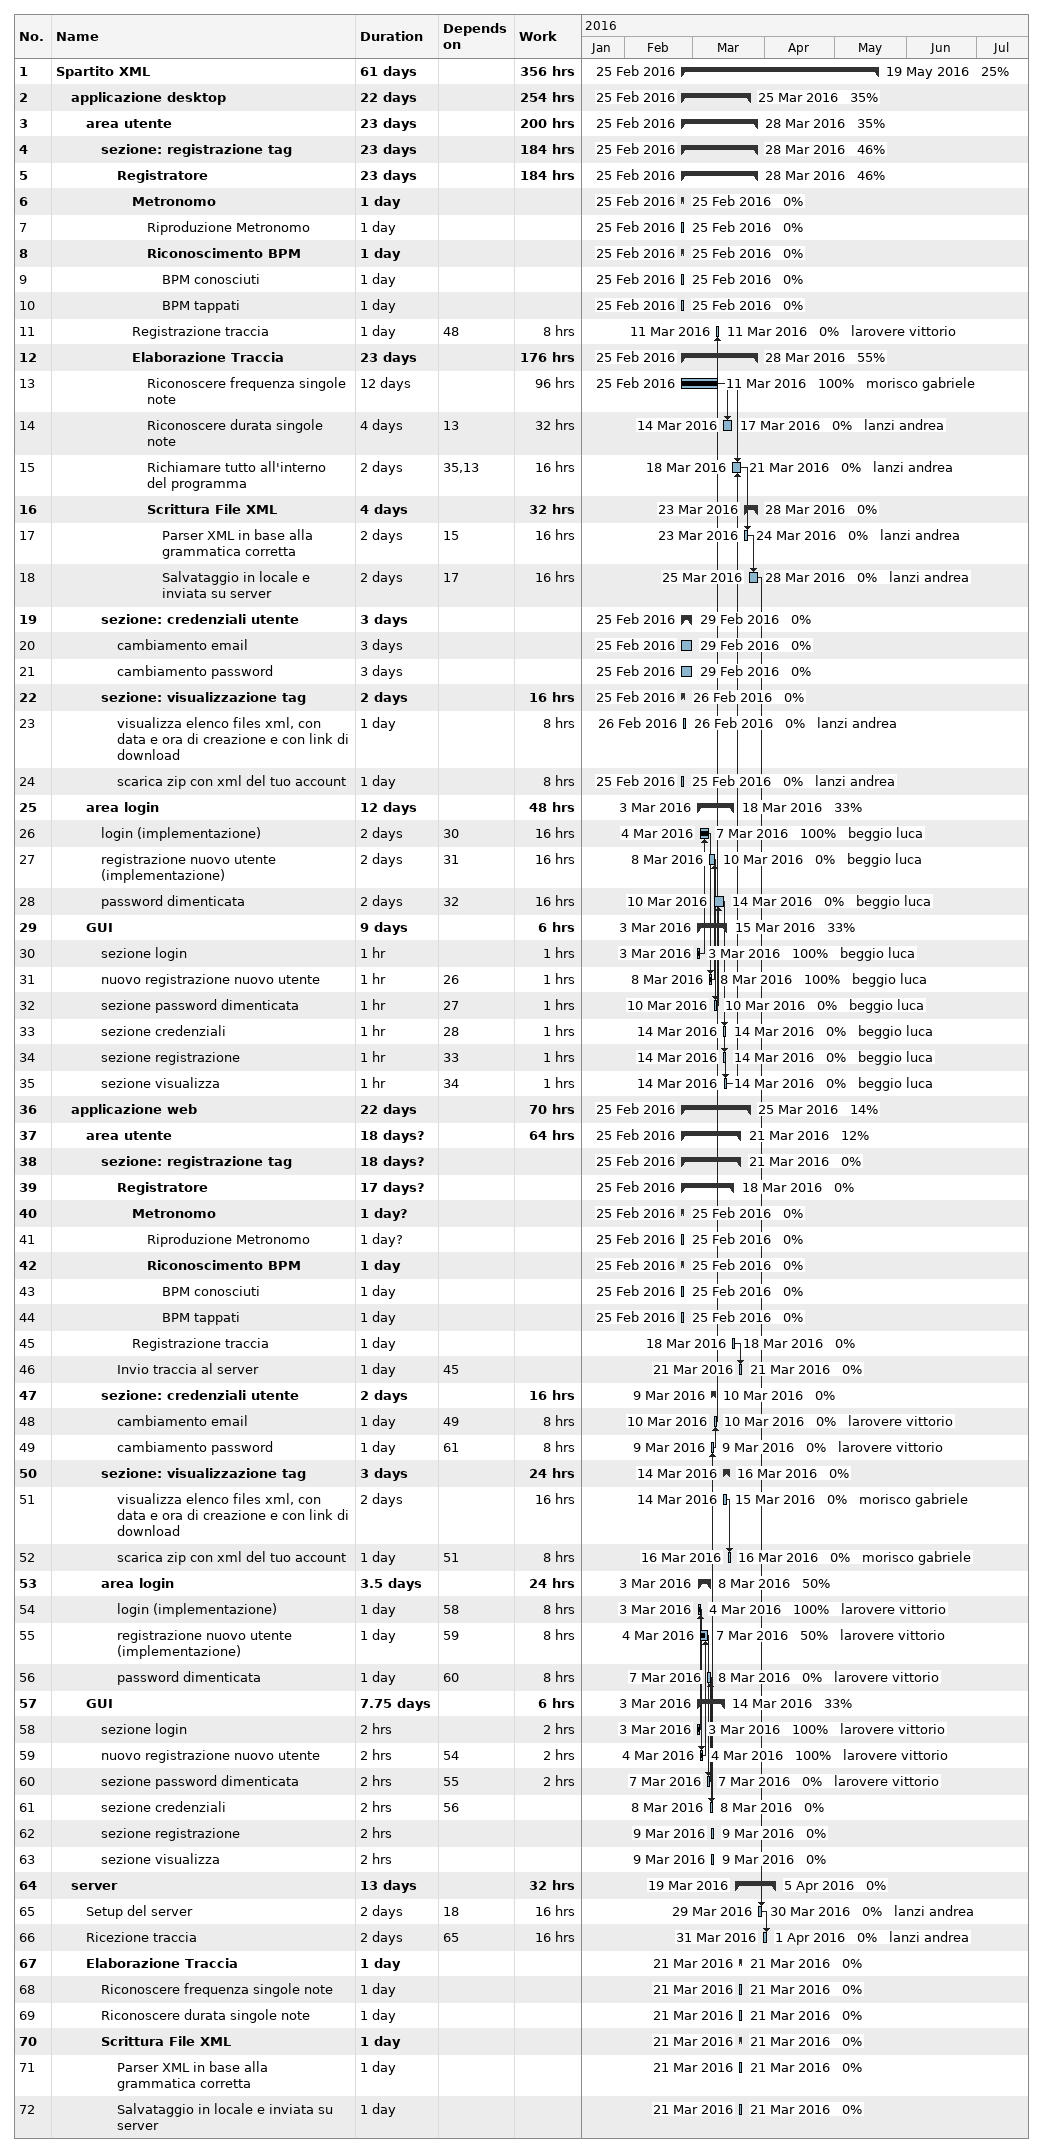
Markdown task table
| ID | Level | Task | Duration | Start | Finish | Predecessors | Resources | % complete | Work (h) |
|---|---|---|---|---|---|---|---|---|---|
| 1 | 1 | **Spartito XML** | 61d | 2016-02-25 | 2016-05-19 |  |  | 25 | 356 |
| 2 | 2 | **applicazione desktop** | 22d | 2016-02-25 | 2016-03-25 |  |  | 35 | 254 |
| 3 | 3 | **area utente** | 23d | 2016-02-25 | 2016-03-28 |  |  | 35 | 200 |
| 4 | 4 | **sezione: registrazione tag** | 23d | 2016-02-25 | 2016-03-28 |  |  | 46 | 184 |
| 5 | 5 | **Registratore** | 23d | 2016-02-25 | 2016-03-28 |  |  | 46 | 184 |
| 6 | 6 | **Metronomo** | 1d | 2016-02-25 | 2016-02-25 |  |  | 0 |  |
| 7 | 7 | Riproduzione Metronomo | 1d | 2016-02-25 | 2016-02-25 |  |  | 0 |  |
| 8 | 7 | **Riconoscimento BPM** | 1d | 2016-02-25 | 2016-02-25 |  |  | 0 |  |
| 9 | 8 | BPM conosciuti | 1d | 2016-02-25 | 2016-02-25 |  |  | 0 |  |
| 10 | 8 | BPM tappati | 1d | 2016-02-25 | 2016-02-25 |  |  | 0 |  |
| 11 | 6 | Registrazione traccia | 1d | 2016-03-11 | 2016-03-11 | 48 | larovere vittorio | 0 | 8 |
| 12 | 6 | **Elaborazione Traccia** | 23d | 2016-02-25 | 2016-03-28 |  |  | 55 | 176 |
| 13 | 7 | Riconoscere frequenza singole note | 12d | 2016-02-25 | 2016-03-11 |  | morisco gabriele | 100 | 96 |
| 14 | 7 | Riconoscere durata singole note | 4d | 2016-03-14 | 2016-03-17 | 13 | lanzi andrea | 0 | 32 |
| 15 | 7 | Richiamare tutto all'interno del programma | 2d | 2016-03-18 | 2016-03-21 | 35, 13 | lanzi andrea | 0 | 16 |
| 16 | 7 | **Scrittura File XML** | 4d | 2016-03-23 | 2016-03-28 |  |  | 0 | 32 |
| 17 | 8 | Parser XML in base alla grammatica corretta | 2d | 2016-03-23 | 2016-03-24 | 15 | lanzi andrea | 0 | 16 |
| 18 | 8 | Salvataggio in locale e inviata su server | 2d | 2016-03-25 | 2016-03-28 | 17 | lanzi andrea | 0 | 16 |
| 19 | 4 | **sezione: credenziali utente** | 3d | 2016-02-25 | 2016-02-29 |  |  | 0 |  |
| 20 | 5 | cambiamento email | 3d | 2016-02-25 | 2016-02-29 |  |  | 0 |  |
| 21 | 5 | cambiamento password | 3d | 2016-02-25 | 2016-02-29 |  |  | 0 |  |
| 22 | 4 | **sezione: visualizzazione tag** | 2d | 2016-02-25 | 2016-02-26 |  |  | 0 | 16 |
| 23 | 5 | visualizza elenco files xml, con data e ora di creazione e con link di download | 1d | 2016-02-26 | 2016-02-26 |  | lanzi andrea | 0 | 8 |
| 24 | 5 | scarica zip con xml del tuo account | 1d | 2016-02-25 | 2016-02-25 |  | lanzi andrea | 0 | 8 |
| 25 | 3 | **area login** | 12d | 2016-03-03 | 2016-03-18 |  |  | 33 | 48 |
| 26 | 4 | login (implementazione) | 2d | 2016-03-04 | 2016-03-07 | 30 | beggio luca | 100 | 16 |
| 27 | 4 | registrazione nuovo utente (implementazione) | 2d | 2016-03-08 | 2016-03-10 | 31 | beggio luca | 0 | 16 |
| 28 | 4 | password dimenticata | 2d | 2016-03-10 | 2016-03-14 | 32 | beggio luca | 0 | 16 |
| 29 | 3 | **GUI** | 9d | 2016-03-03 | 2016-03-15 |  |  | 33 | 6 |
| 30 | 4 | sezione login | 1h | 2016-03-03 | 2016-03-03 |  | beggio luca | 100 | 1 |
| 31 | 4 | nuovo registrazione nuovo utente | 1h | 2016-03-08 | 2016-03-08 | 26 | beggio luca | 100 | 1 |
| 32 | 4 | sezione password dimenticata | 1h | 2016-03-10 | 2016-03-10 | 27 | beggio luca | 0 | 1 |
| 33 | 4 | sezione credenziali | 1h | 2016-03-14 | 2016-03-14 | 28 | beggio luca | 0 | 1 |
| 34 | 4 | sezione registrazione | 1h | 2016-03-14 | 2016-03-14 | 33 | beggio luca | 0 | 1 |
| 35 | 4 | sezione visualizza | 1h | 2016-03-14 | 2016-03-14 | 34 | beggio luca | 0 | 1 |
| 36 | 2 | **applicazione web** | 22d | 2016-02-25 | 2016-03-25 |  |  | 14 | 70 |
| 37 | 3 | **area utente** | 18d? | 2016-02-25 | 2016-03-21 |  |  | 12 | 64 |
| 38 | 4 | **sezione: registrazione tag** | 18d? | 2016-02-25 | 2016-03-21 |  |  | 0 |  |
| 39 | 5 | **Registratore** | 17d? | 2016-02-25 | 2016-03-18 |  |  | 0 |  |
| 40 | 6 | **Metronomo** | 1d? | 2016-02-25 | 2016-02-25 |  |  | 0 |  |
| 41 | 7 | Riproduzione Metronomo | 1d? | 2016-02-25 | 2016-02-25 |  |  | 0 |  |
| 42 | 7 | **Riconoscimento BPM** | 1d | 2016-02-25 | 2016-02-25 |  |  | 0 |  |
| 43 | 8 | BPM conosciuti | 1d | 2016-02-25 | 2016-02-25 |  |  | 0 |  |
| 44 | 8 | BPM tappati | 1d | 2016-02-25 | 2016-02-25 |  |  | 0 |  |
| 45 | 6 | Registrazione traccia | 1d | 2016-03-18 | 2016-03-18 |  |  | 0 |  |
| 46 | 5 | Invio traccia al server | 1d | 2016-03-21 | 2016-03-21 | 45 |  | 0 |  |
| 47 | 4 | **sezione: credenziali utente** | 2d | 2016-03-09 | 2016-03-10 |  |  | 0 | 16 |
| 48 | 5 | cambiamento email | 1d | 2016-03-10 | 2016-03-10 | 49 | larovere vittorio | 0 | 8 |
| 49 | 5 | cambiamento password | 1d | 2016-03-09 | 2016-03-09 | 61 | larovere vittorio | 0 | 8 |
| 50 | 4 | **sezione: visualizzazione tag** | 3d | 2016-03-14 | 2016-03-16 |  |  | 0 | 24 |
| 51 | 5 | visualizza elenco files xml, con data e ora di creazione e con link di download | 2d | 2016-03-14 | 2016-03-15 |  | morisco gabriele | 0 | 16 |
| 52 | 5 | scarica zip con xml del tuo account | 1d | 2016-03-16 | 2016-03-16 | 51 | morisco gabriele | 0 | 8 |
| 53 | 4 | **area login** | 3.5d | 2016-03-03 | 2016-03-08 |  |  | 50 | 24 |
| 54 | 5 | login (implementazione) | 1d | 2016-03-03 | 2016-03-04 | 58 | larovere vittorio | 100 | 8 |
| 55 | 5 | registrazione nuovo utente (implementazione) | 1d | 2016-03-04 | 2016-03-07 | 59 | larovere vittorio | 50 | 8 |
| 56 | 5 | password dimenticata | 1d | 2016-03-07 | 2016-03-08 | 60 | larovere vittorio | 0 | 8 |
| 57 | 3 | **GUI** | 7.75d | 2016-03-03 | 2016-03-14 |  |  | 33 | 6 |
| 58 | 4 | sezione login | 2h | 2016-03-03 | 2016-03-03 |  | larovere vittorio | 100 | 2 |
| 59 | 4 | nuovo registrazione nuovo utente | 2h | 2016-03-04 | 2016-03-04 | 54 | larovere vittorio | 100 | 2 |
| 60 | 4 | sezione password dimenticata | 2h | 2016-03-07 | 2016-03-07 | 55 | larovere vittorio | 0 | 2 |
| 61 | 4 | sezione credenziali | 2h | 2016-03-08 | 2016-03-08 | 56 |  | 0 |  |
| 62 | 4 | sezione registrazione | 2h | 2016-03-09 | 2016-03-09 |  |  | 0 |  |
| 63 | 4 | sezione visualizza | 2h | 2016-03-09 | 2016-03-09 |  |  | 0 |  |
| 64 | 2 | **server** | 13d | 2016-03-19 | 2016-04-05 |  |  | 0 | 32 |
| 65 | 3 | Setup del server | 2d | 2016-03-29 | 2016-03-30 | 18 | lanzi andrea | 0 | 16 |
| 66 | 3 | Ricezione traccia | 2d | 2016-03-31 | 2016-04-01 | 65 | lanzi andrea | 0 | 16 |
| 67 | 3 | **Elaborazione Traccia** | 1d | 2016-03-21 | 2016-03-21 |  |  | 0 |  |
| 68 | 4 | Riconoscere frequenza singole note | 1d | 2016-03-21 | 2016-03-21 |  |  | 0 |  |
| 69 | 4 | Riconoscere durata singole note | 1d | 2016-03-21 | 2016-03-21 |  |  | 0 |  |
| 70 | 4 | **Scrittura File XML** | 1d | 2016-03-21 | 2016-03-21 |  |  | 0 |  |
| 71 | 5 | Parser XML in base alla grammatica corretta | 1d | 2016-03-21 | 2016-03-21 |  |  | 0 |  |
| 72 | 5 | Salvataggio in locale e inviata su server | 1d | 2016-03-21 | 2016-03-21 |  |  | 0 |  |
